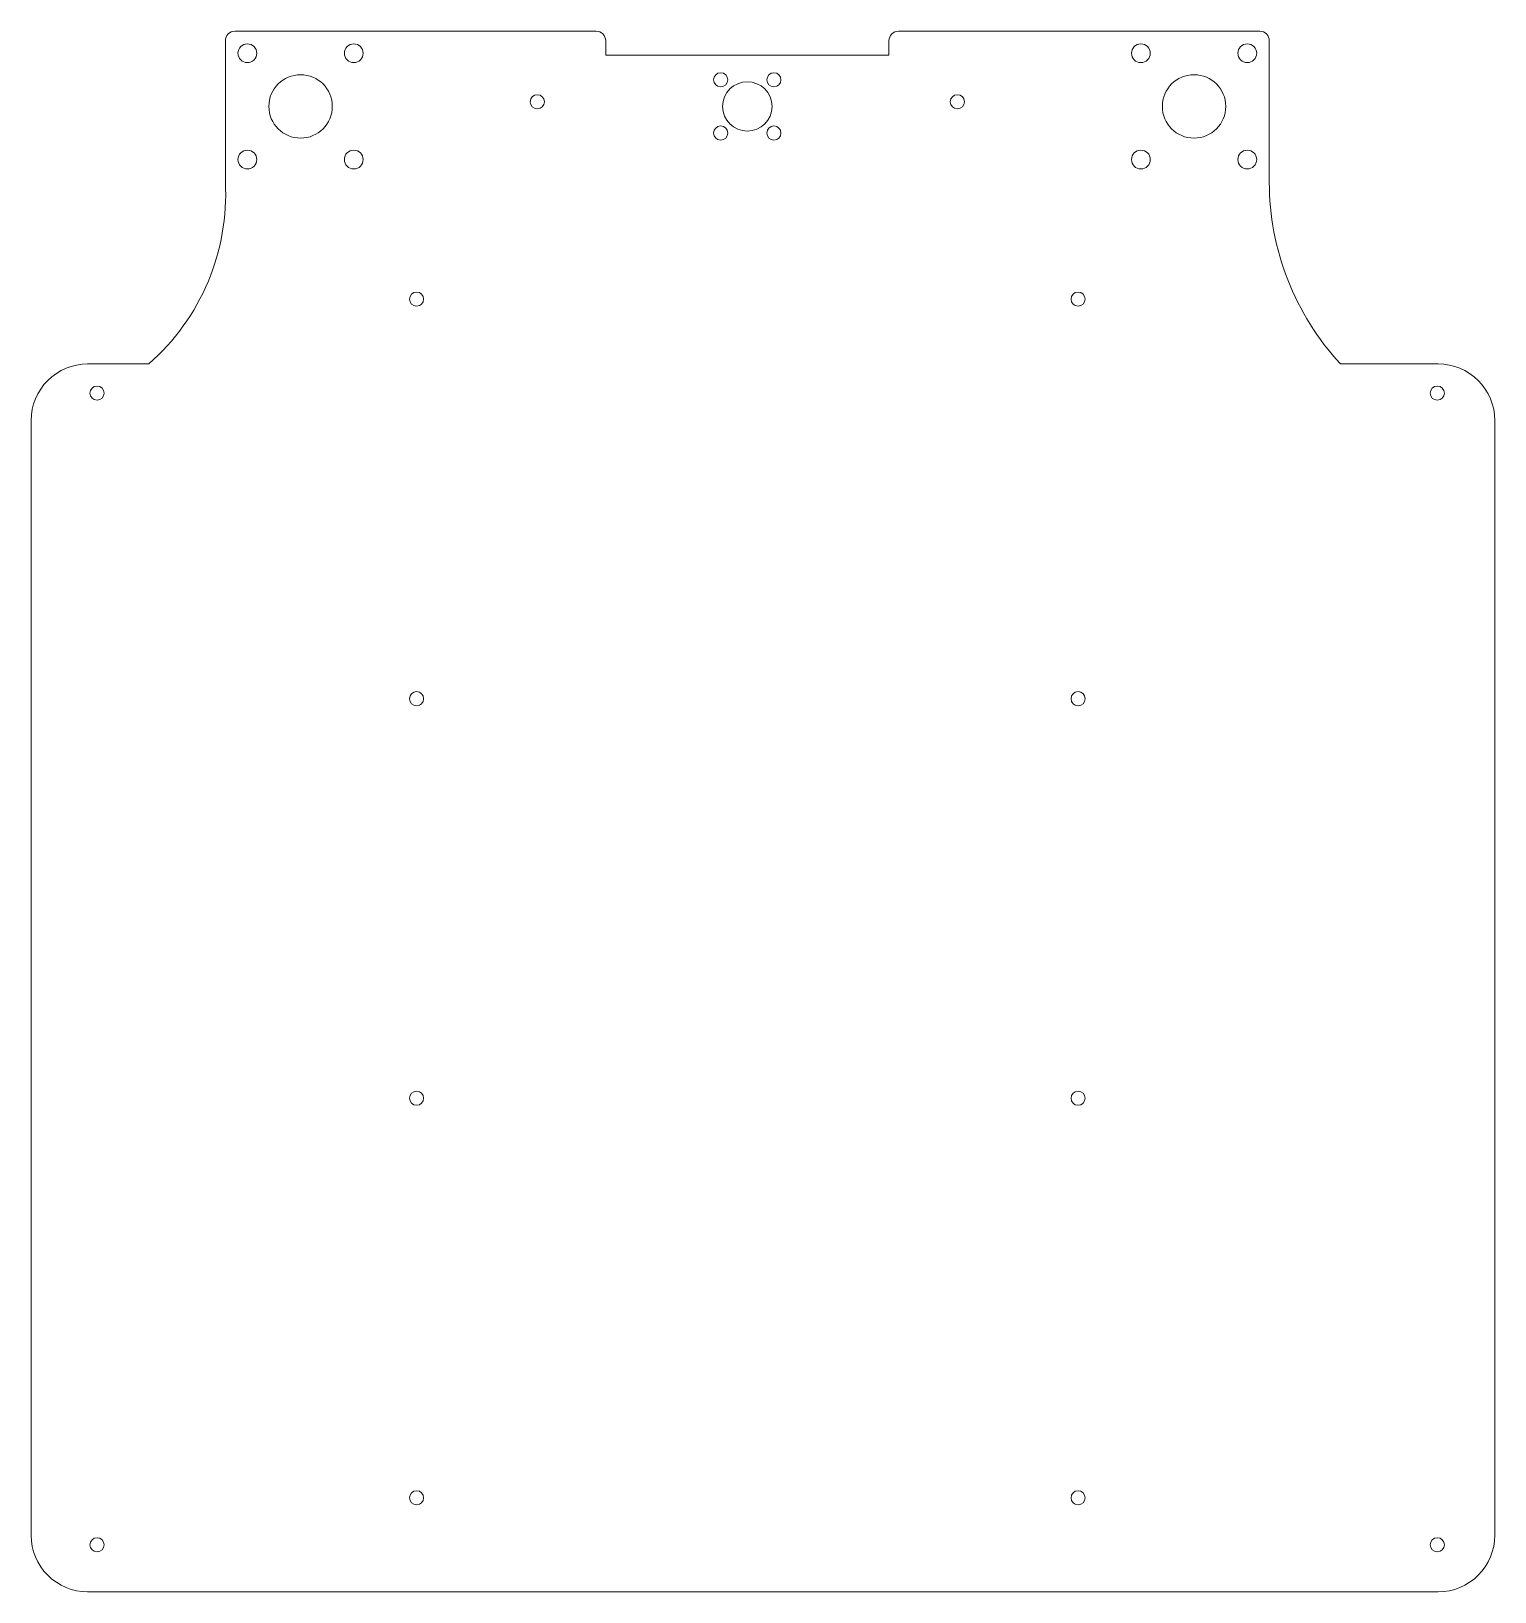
# Model space of a CAD drawing. Header units: millimetres. Extents: x -152 to 159, y -316 to 16.
import ezdxf

# ---------------------------------------------------------------- set-up
doc = ezdxf.new("R2010")
doc.units = ezdxf.units.MM

msp = doc.modelspace()

# ---------------------------------------------------------------- linework, layer by layer
at = {"color": 7, "linetype": 'Continuous', "lineweight": 15}
msp.add_lwpolyline([(30.12, 14), (30.12, 10.91), (-30.12, 10.91), (-30.12, 14, 0.414214), (-32.12, 16), (-109, 16, 0.414214), (-111, 14), (-111, -16.09, -0.230172), (-127.28, -54.79), (-140.28, -54.79, 0.414214), (-152.28, -66.79), (-152.28, -304, 0.414214), (-140.28, -316), (146.94, -316, 0.414214), (158.94, -304), (158.94, -66.79, 0.414214), (146.94, -54.79), (126.13, -54.79, -0.188569), (111, -16.09), (111, 14, 0.414214), (109, 16), (32.12, 16, 0.414214)], format="xyb", close=True, dxfattribs=at)
for centre, radius in [((-106.31, 11.31), 2), ((-83.69, 11.31), 2), ((83.69, 11.31), 2), ((106.31, 11.31), 2), ((-95, 0), 6.75), ((-5.66, 5.66), 1.5), ((5.66, 5.66), 1.5), ((95, 0), 6.75), ((0, 0), 5.25), ((-44.66, 1), 1.5), ((44.66, 1), 1.5), ((-5.66, -5.66), 1.5), ((5.66, -5.66), 1.5), ((-106.31, -11.31), 2), ((-83.69, -11.31), 2), ((83.69, -11.31), 2), ((106.31, -11.31), 2), ((-70.33, -41), 1.5), ((70.33, -41), 1.5), ((-138.28, -61), 1.5), ((146.72, -61), 1.5), ((-70.33, -126), 1.5), ((70.33, -126), 1.5), ((-70.33, -211), 1.5), ((70.33, -211), 1.5), ((-70.33, -296), 1.5), ((70.33, -296), 1.5), ((-138.28, -306), 1.5), ((146.72, -306), 1.5)]:
    msp.add_circle(centre, radius, dxfattribs=at)

doc.saveas('drawing.dxf')
